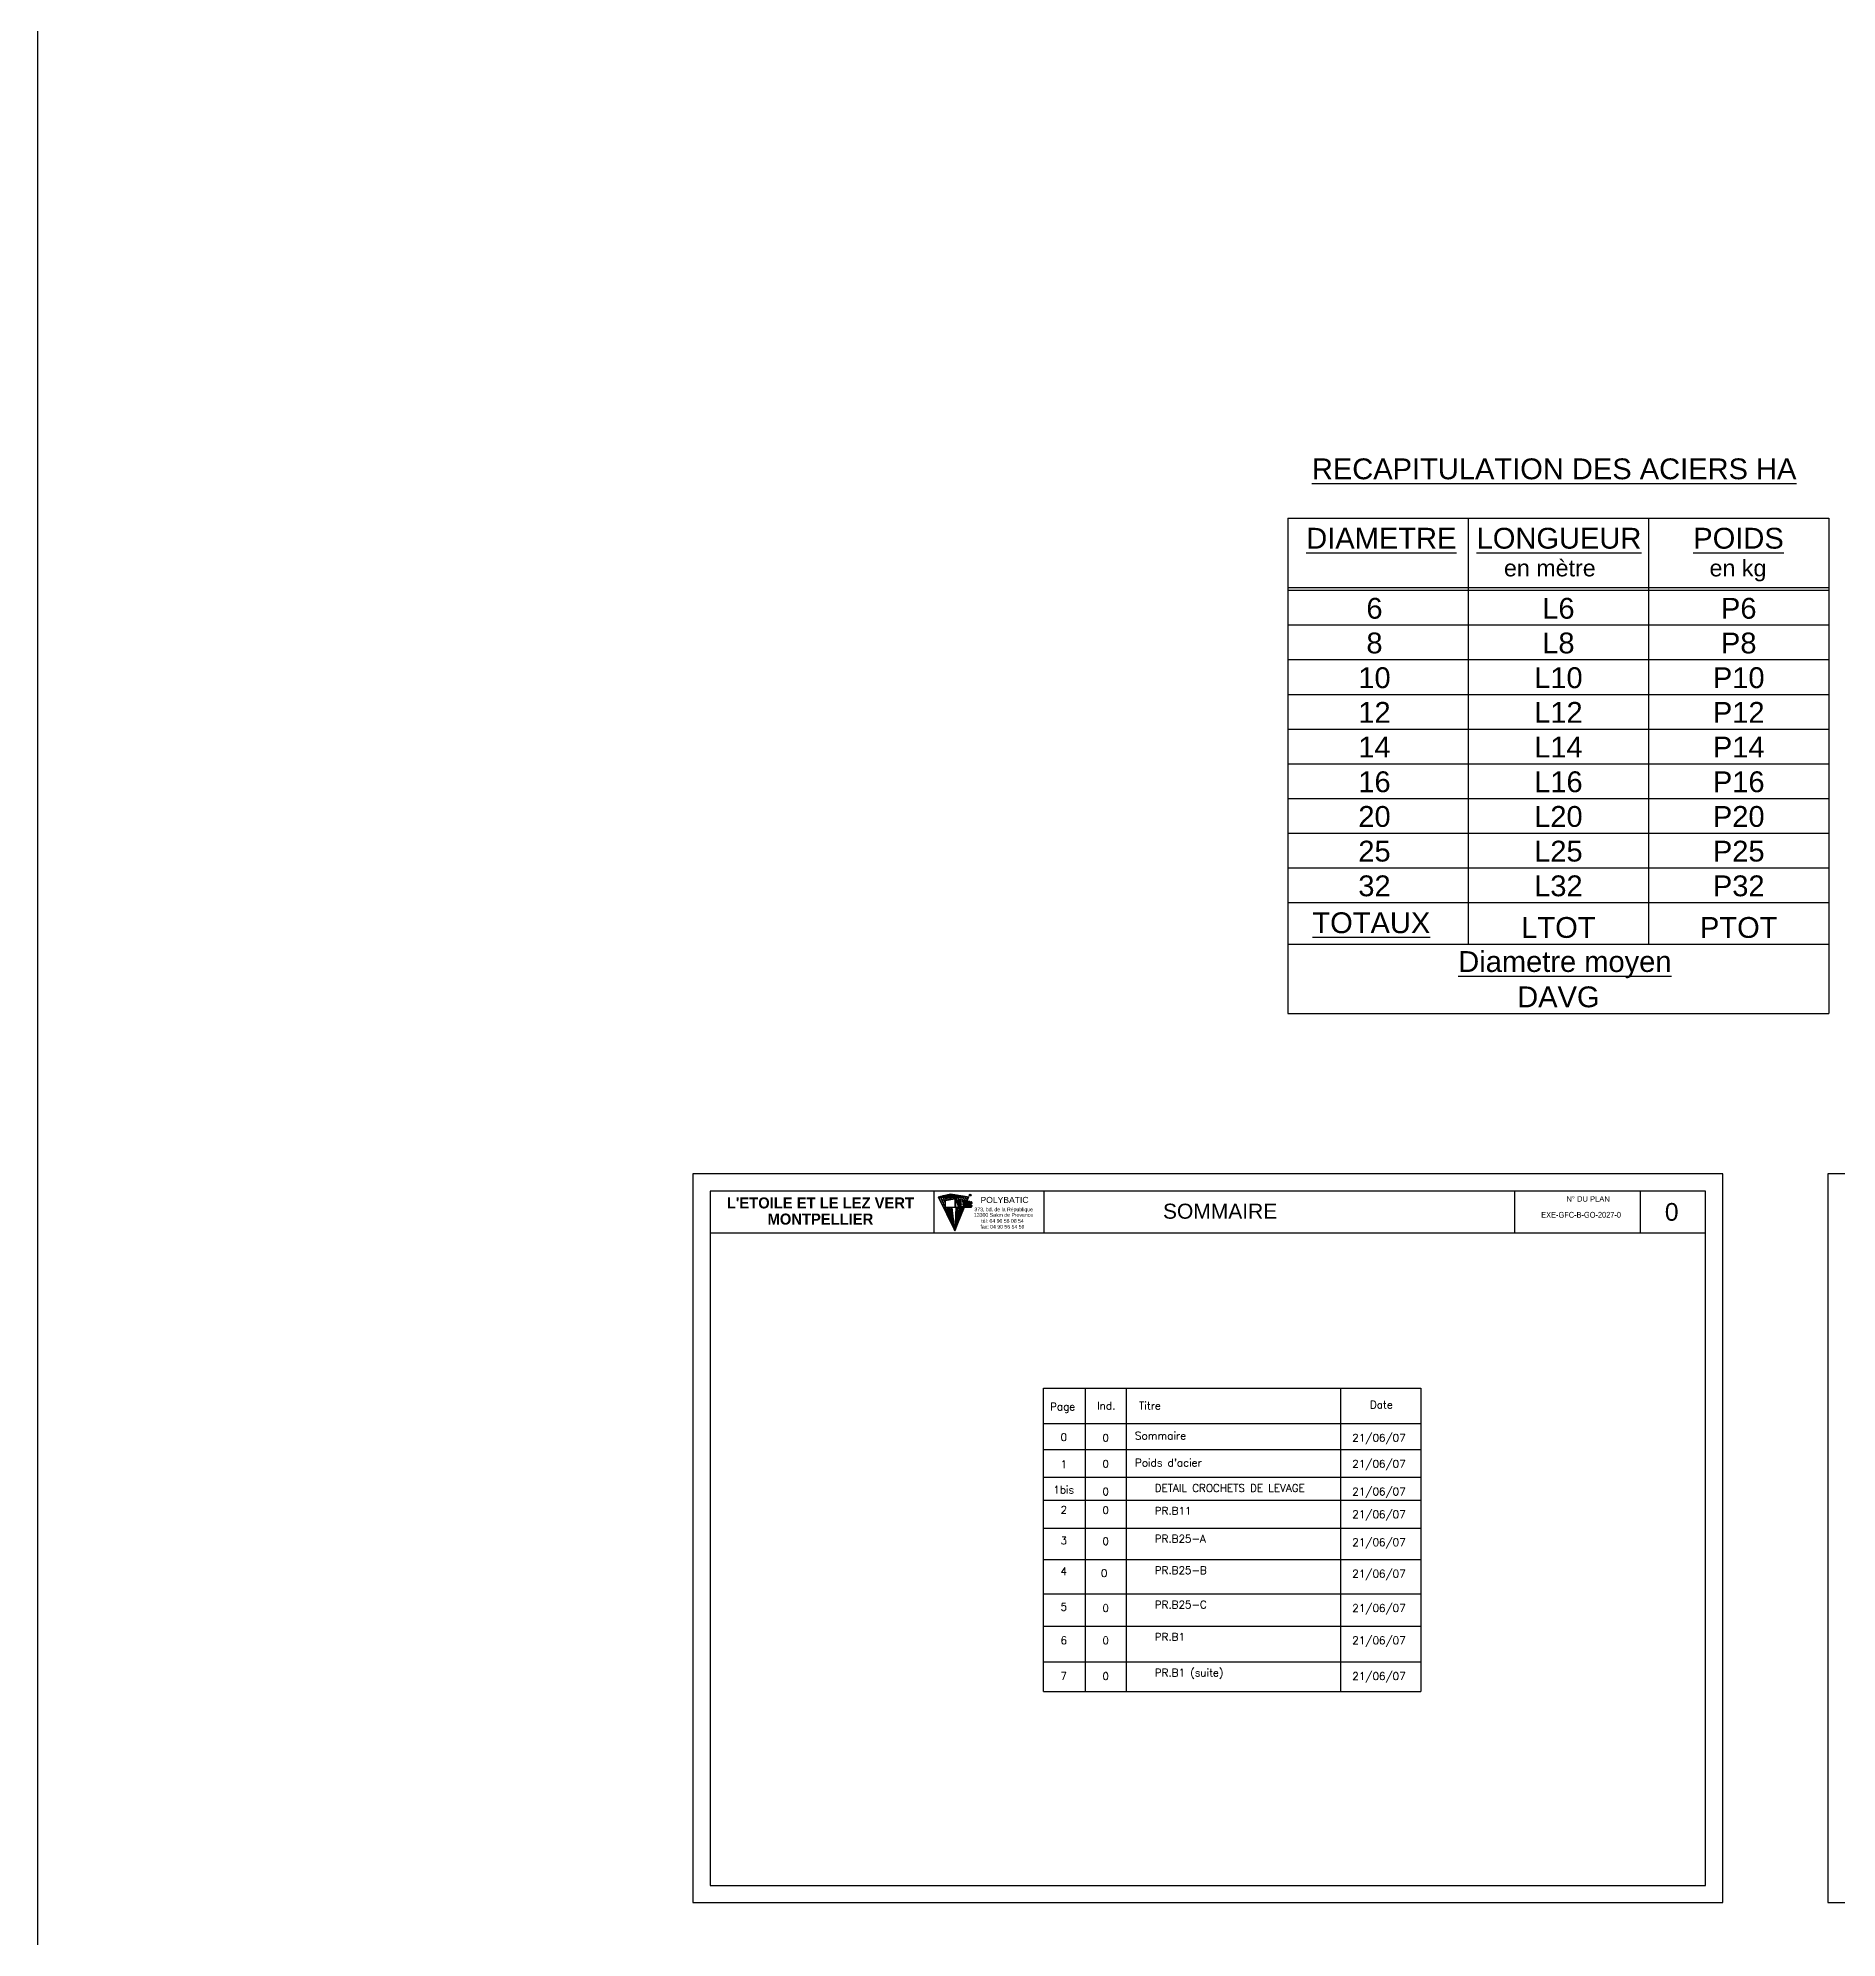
# Model space of a CAD drawing. Header units: millimetres. Extents: x -21776 to 63757, y -7870 to 8483.
# Drawn here: x -14626 to -13329, y -5500 to -4130 of the extents above; entities that cross this region are included whole.
import ezdxf
from ezdxf.enums import TextEntityAlignment as Align

# ---------------------------------------------------------------- set-up
doc = ezdxf.new("R2010")
doc.units = ezdxf.units.MM
doc.linetypes.add('CONTINUE', pattern=[0])
for name, color, linetype in [('GO-CARTOUCHE', 7, 'Continuous'), ('GO-TEXTE', 9, 'Continuous'), ('STR_TXT', 102, 'Continuous'), ('STR_VOI-POT', 6, 'Continuous')]:
    doc.layers.add(name, color=color, linetype=linetype)
doc.styles.get("Standard").update_dxf_attribs({"font": 'romans.shx'})
doc.styles.add('Table', font='ARIAL.TTF')
doc.styles.add('TEXTE', font='romans.shx')
doc.styles.add('TEXTEBA', font='ARIAL.TTF')

msp = doc.modelspace()

# ---------------------------------------------------------------- linework, layer by layer
at = {"layer": 'GO-CARTOUCHE', "color": 9, "linetype": 'CONTINUE'}
for p, q in [((-13977.15985, -4965.30983), (-13968.23107, -4963.23337)), ((-13977.15985, -4965.30983), (-13964.07815, -4966.55571)), ((-13977.15985, -4965.30983), (-13965.11638, -4989.81206)), ((-13976.61247, -4966.42347), (-13968.0895, -4964.44149)), ((-13976.15358, -4965.40567), (-13967.22496, -4963.39307)), ((-13976.06509, -4967.5371), (-13967.94792, -4965.64962)), ((-13972.17635, -4972.96474), (-13975.54186, -4964.93355)), ((-13975.54186, -4964.93355), (-13962.45514, -4966.32924)), ((-13975.51771, -4968.65074), (-13967.80634, -4966.85774)), ((-13974.97033, -4969.76438), (-13972.17635, -4969.11479)), ((-13974.14105, -4965.59734), (-13965.21273, -4963.71247)), ((-13972.17635, -4969.56816), (-13973.92387, -4964.55728)), ((-13973.92387, -4964.55728), (-13960.83212, -4966.10277)), ((-13972.30588, -4964.181), (-13959.2091, -4965.8763)), ((-13971.2148, -4968.07076), (-13972.30588, -4964.181)), ((-13965.11638, -4967.17393), (-13972.17635, -4968.21216)), ((-13972.17635, -4968.21216), (-13972.17635, -4973.19566)), ((-13972.12851, -4965.78901), (-13963.2005, -4964.03188)), ((-13969.81799, -4967.86534), (-13970.68789, -4963.80472)), ((-13970.68789, -4963.80472), (-13957.58608, -4965.64984)), ((-13970.11598, -4965.98068), (-13961.18827, -4964.35128)), ((-13968.4355, -4967.66204), (-13969.0699, -4963.42845)), ((-13969.0699, -4963.42845), (-13955.96306, -4965.42337)), ((-13967.72434, -4967.55745), (-13968.23107, -4963.23337)), ((-13968.23107, -4963.23337), (-13955.14938, -4965.30983)), ((-13968.10344, -4966.17235), (-13959.17604, -4964.67068)), ((-13966.09091, -4966.36402), (-13957.1638, -4964.99008)), ((-13963.95423, -4967.35562), (-13965.11638, -4967.17393)), ((-13965.11638, -4967.17393), (-13965.11638, -4973.18391)), ((-13965.08464, -4966.45985), (-13956.15769, -4965.14978)), ((-13964.70109, -4969.59283), (-13964.70109, -4967.65919)), ((-13964.17296, -4967.74176), (-13964.70109, -4967.65919)), ((-13964.70109, -4969.59283), (-13964.28298, -4969.62527)), ((-13964.13317, -4970.05344), (-13964.70109, -4970.00937)), ((-13964.70109, -4970.00937), (-13964.70109, -4972.78037)), ((-13963.92379, -4969.84743), (-13964.13317, -4970.05344)), ((-13964.07815, -4966.55571), (-13964.11276, -4967.33084)), ((-13955.14938, -4965.30983), (-13964.07815, -4966.55571)), ((-13963.7884, -4967.5658), (-13955.60239, -4966.42349)), ((-13963.65555, -4967.79469), (-13962.34466, -4967.60403)), ((-13963.1785, -4969.57586), (-13963.20415, -4970.14466)), ((-13963.20415, -4970.14466), (-13963.16442, -4971.00565)), ((-13963.08618, -4968.87593), (-13963.1785, -4969.57586)), ((-13962.93469, -4968.31787), (-13963.08618, -4968.87593)), ((-13962.45514, -4966.32924), (-13962.60368, -4967.64001)), ((-13961.84188, -4968.12003), (-13962.08356, -4967.73105)), ((-13961.21264, -4967.78425), (-13961.98036, -4967.89715)), ((-13961.67895, -4968.58569), (-13961.84188, -4968.12003)), ((-13961.554, -4969.25818), (-13961.67895, -4968.58569)), ((-13961.21264, -4972.78037), (-13961.21264, -4967.77968)), ((-13960.79735, -4967.84917), (-13961.21264, -4967.78425)), ((-13960.83212, -4966.10277), (-13961.19247, -4967.7874)), ((-13960.79735, -4972.36508), (-13960.79735, -4967.84917)), ((-13960.79735, -4968.19369), (-13959.75666, -4968.05051)), ((-13960.79735, -4968.19369), (-13960.79702, -4972.36508)), ((-13959.77072, -4968.00968), (-13958.91027, -4970.5098)), ((-13959.39938, -4968.06774), (-13959.77072, -4968.00968)), ((-13959.75666, -4968.05051), (-13958.91027, -4970.5098)), ((-13959.2091, -4965.8763), (-13959.73692, -4968.01496)), ((-13959.61541, -4968.03396), (-13956.0554, -4967.53715)), ((-13959.39938, -4968.06774), (-13958.71402, -4970.0591)), ((-13958.23053, -4968.25047), (-13959.28321, -4968.40528)), ((-13958.23053, -4968.25047), (-13958.71402, -4970.0591)), ((-13957.90043, -4968.30208), (-13958.49498, -4970.52615)), ((-13958.49277, -4970.51788), (-13957.91266, -4968.34782)), ((-13957.58608, -4965.64984), (-13958.40456, -4968.27607)), ((-13957.90043, -4968.30208), (-13958.23053, -4968.25047)), ((-13957.91266, -4968.34782), (-13957.78898, -4968.3293)), ((-13957.78898, -4968.31951), (-13957.90984, -4968.33728)), ((-13957.78898, -4972.78037), (-13957.78898, -4968.31951)), ((-13956.98466, -4968.44525), (-13957.78898, -4968.31951)), ((-13957.02957, -4968.73247), (-13957.49828, -4968.65919)), ((-13957.49828, -4970.40858), (-13957.49828, -4968.65919)), ((-13955.96306, -4965.42337), (-13957.09097, -4968.42863)), ((-13956.70882, -4968.67877), (-13956.50842, -4968.6508)), ((-13955.83674, -4968.62472), (-13956.67434, -4968.7479)), ((-13956.53987, -4968.72812), (-13955.14938, -4965.30983)), ((-13955.99957, -4969.98156), (-13956.04867, -4970.39068)), ((-13955.83674, -4968.62472), (-13955.99957, -4969.98156)), ((-13955.62982, -4968.65707), (-13955.83674, -4968.62472)), ((-13955.62982, -4968.65707), (-13955.13159, -4972.77641)), ((-13955.61184, -4968.80574), (-13955.13111, -4968.73504)), ((-13955.57839, -4969.08232), (-13955.13111, -4969.02928)), ((-13955.57074, -4969.14556), (-13954.86117, -4969.07148)), ((-13955.13111, -4968.73504), (-13955.13111, -4969.02928)), ((-13954.30053, -4968.8649), (-13955.13111, -4968.73504)), ((-13955.13111, -4969.02928), (-13954.86117, -4969.07148)), ((-13954.86117, -4972.77641), (-13954.86117, -4969.07148)), ((-13954.57047, -4969.11693), (-13954.30053, -4969.15913)), ((-13954.57047, -4972.77641), (-13954.57047, -4969.11693)), ((-13954.57047, -4969.18275), (-13954.30053, -4969.15913)), ((-13954.30053, -4969.15913), (-13954.30053, -4968.8649)), ((-13954.19495, -4968.8814), (-13954.30053, -4968.9153)), ((-13954.19495, -4968.8814), (-13954.19495, -4972.77754)), ((-13953.90425, -4968.92685), (-13954.19495, -4968.8814)), ((-13953.90425, -4968.92685), (-13953.90425, -4972.78037)), ((-13953.90425, -4969.06331), (-13953.2457, -4969.00205)), ((-13974.42294, -4970.87802), (-13972.17635, -4970.35574)), ((-13973.87556, -4971.99165), (-13972.17635, -4971.59666)), ((-13973.32818, -4973.10529), (-13972.17635, -4972.83757)), ((-13972.7808, -4974.21893), (-13968.37776, -4973.19566)), ((-13972.23342, -4975.33257), (-13966.95688, -4974.10648)), ((-13972.17635, -4973.19566), (-13964.70109, -4972.78037)), ((-13964.77982, -4973.18335), (-13972.17635, -4973.19566)), ((-13965.11638, -4989.81206), (-13972.07958, -4973.19566)), ((-13971.68604, -4976.4462), (-13966.8153, -4975.3146)), ((-13971.13866, -4977.55984), (-13966.67373, -4976.52272)), ((-13965.11638, -4989.81206), (-13970.91127, -4973.19566)), ((-13970.59128, -4978.67348), (-13966.53215, -4977.73085)), ((-13970.0439, -4979.78711), (-13966.39057, -4978.93897)), ((-13965.11638, -4989.81206), (-13969.77727, -4973.19566)), ((-13969.49652, -4980.90075), (-13966.249, -4980.14709)), ((-13968.94913, -4982.01439), (-13966.10742, -4981.35521)), ((-13965.11638, -4989.81206), (-13968.67608, -4973.19566)), ((-13968.40175, -4983.12803), (-13965.96584, -4982.56334)), ((-13967.85437, -4984.24166), (-13965.82427, -4983.77146)), ((-13965.11638, -4989.81206), (-13967.6063, -4973.19566)), ((-13965.11638, -4989.81206), (-13967.06362, -4973.19566)), ((-13965.11638, -4989.81206), (-13958.26028, -4972.95747)), ((-13958.79769, -4972.97614), (-13965.11638, -4989.81206)), ((-13959.8811, -4973.01378), (-13965.11638, -4989.81206)), ((-13960.98003, -4973.05196), (-13965.11638, -4989.81206)), ((-13962.09483, -4973.09069), (-13965.11638, -4989.81206)), ((-13963.22585, -4973.12998), (-13965.11638, -4989.81206)), ((-13964.37343, -4973.16985), (-13965.11638, -4989.81206)), ((-13964.83323, -4983.46948), (-13962.39759, -4983.12835)), ((-13964.78604, -4982.41237), (-13961.94457, -4982.01469)), ((-13964.77982, -4973.18335), (-13962.69192, -4973.10695)), ((-13964.73885, -4981.35526), (-13961.49156, -4980.90103)), ((-13964.70109, -4972.78037), (-13959.69688, -4972.78037)), ((-13964.69166, -4980.29815), (-13961.03855, -4979.78738)), ((-13964.64446, -4979.24104), (-13960.58553, -4978.67372)), ((-13964.59727, -4978.18393), (-13960.13252, -4977.56006)), ((-13964.55008, -4977.12682), (-13959.67951, -4976.4464)), ((-13964.50289, -4976.06971), (-13959.2265, -4975.33275)), ((-13964.45569, -4975.01259), (-13958.77348, -4974.21909)), ((-13964.4085, -4973.95548), (-13958.32047, -4973.10543)), ((-13963.16442, -4971.00565), (-13962.97256, -4971.98311)), ((-13962.69192, -4973.10695), (-13962.31802, -4973.09327)), ((-13962.28934, -4973.09222), (-13957.79294, -4972.92769)), ((-13961.21481, -4972.78099), (-13957.78351, -4972.78037)), ((-13960.79735, -4972.36508), (-13959.69688, -4972.36508)), ((-13960.79702, -4970.67545), (-13958.91027, -4970.5098)), ((-13960.79702, -4972.36508), (-13959.69688, -4972.36846)), ((-13959.69688, -4972.78037), (-13959.69688, -4972.36508)), ((-13959.69688, -4972.78037), (-13958.90752, -4972.78037)), ((-13958.91027, -4972.78037), (-13958.91027, -4970.5098)), ((-13958.91027, -4972.36846), (-13958.90752, -4972.78037)), ((-13958.90752, -4972.78037), (-13958.49498, -4972.78037)), ((-13958.49498, -4972.77529), (-13958.49277, -4970.51788)), ((-13958.49498, -4972.78037), (-13958.49498, -4970.52615)), ((-13957.79319, -4972.77641), (-13954.19495, -4972.77641)), ((-13957.79223, -4972.92766), (-13953.23281, -4972.78217)), ((-13957.78898, -4972.78037), (-13956.90879, -4972.78037)), ((-13957.49828, -4970.40858), (-13957.11947, -4970.43797)), ((-13957.49828, -4970.70016), (-13957.14196, -4970.7278)), ((-13957.49828, -4972.48967), (-13957.49828, -4970.70016)), ((-13957.49828, -4972.48967), (-13956.99815, -4972.48967)), ((-13956.74723, -4972.63844), (-13956.91314, -4972.77641)), ((-13956.91314, -4972.77641), (-13956.34322, -4972.77641)), ((-13956.62831, -4972.38197), (-13956.74723, -4972.63844)), ((-13956.65734, -4970.95438), (-13956.60415, -4971.12264)), ((-13956.55995, -4972.05266), (-13956.62831, -4972.38197)), ((-13956.60415, -4971.12264), (-13956.55169, -4971.44329)), ((-13956.53939, -4971.75553), (-13956.55995, -4972.05266)), ((-13956.55169, -4971.44329), (-13956.53939, -4971.75553)), ((-13956.29773, -4972.46596), (-13956.33498, -4972.77641)), ((-13956.25573, -4972.116), (-13956.29773, -4972.46596)), ((-13956.22074, -4971.82445), (-13956.25573, -4972.116)), ((-13956.18725, -4971.54538), (-13956.22074, -4971.82445)), ((-13956.15346, -4971.26382), (-13956.18725, -4971.54538)), ((-13956.13596, -4971.11805), (-13956.15346, -4971.26382)), ((-13956.12446, -4971.0222), (-13956.13596, -4971.11805)), ((-13956.11511, -4970.94432), (-13956.12446, -4971.0222)), ((-13956.09349, -4970.7641), (-13956.11511, -4970.94432)), ((-13956.04867, -4970.39068), (-13956.09349, -4970.7641)), ((-13955.87809, -4971.40902), (-13956.04219, -4972.77641)), ((-13955.87809, -4971.40902), (-13955.58707, -4971.4316)), ((-13955.84342, -4971.12013), (-13955.73451, -4970.21257)), ((-13955.84342, -4971.12013), (-13955.62267, -4971.13726)), ((-13955.73451, -4970.21257), (-13955.62267, -4971.13726)), ((-13955.58707, -4971.4316), (-13955.42394, -4972.78037)), ((-13954.57047, -4972.77641), (-13954.19495, -4972.77641)), ((-13954.19495, -4972.77754), (-13953.90425, -4972.78037)), ((-13953.80969, -4970.91484), (-13953.79324, -4971.32802)), ((-13953.79324, -4971.32802), (-13953.75391, -4971.70643)), ((-13953.75391, -4971.70643), (-13953.69392, -4972.02464)), ((-13953.69392, -4972.02464), (-13953.60777, -4972.31947)), ((-13953.60777, -4972.31947), (-13953.47276, -4972.59465)), ((-13952.99898, -4970.22546), (-13953.48869, -4970.27102)), ((-13953.47276, -4972.59465), (-13953.31774, -4972.76476)), ((-13953.01194, -4971.69869), (-13953.45482, -4971.73989)), ((-13953.01194, -4971.69869), (-13952.7171, -4971.6879)), ((-13952.70146, -4970.27197), (-13952.99898, -4970.22546)), ((-13967.30699, -4985.3553), (-13965.68269, -4984.97958)), ((-13966.75961, -4986.46894), (-13965.54111, -4986.18771)), ((-13966.21223, -4987.58257), (-13965.39953, -4987.39583)), ((-13965.66485, -4988.69621), (-13965.25796, -4988.60395)), ((-13965.29196, -4987.58594), (-13964.88542, -4987.52754)), ((-13965.022, -4987.69793), (-13964.20964, -4987.58298)), ((-13964.97481, -4986.64082), (-13963.75663, -4986.46932)), ((-13964.92762, -4985.5837), (-13963.30361, -4985.35566)), ((-13964.88042, -4984.52659), (-13962.8506, -4984.24201))]:
    msp.add_line(p, q, dxfattribs=at)
at = {"layer": 'GO-CARTOUCHE', "color": 3}
for p, q in [((-13901.18742, -5321.88218), (-13901.18742, -5103.28513)), ((-13901.18742, -5103.28513), (-13629.25304, -5103.28513)), ((-13870.93714, -5321.88218), (-13870.93714, -5103.28513)), ((-13841.54085, -5321.88218), (-13841.54085, -5103.28513)), ((-13686.97738, -5321.88218), (-13686.97738, -5103.28513)), ((-13629.25304, -5103.28513), (-13629.25304, -5321.88218)), ((-13901.18742, -5128.78196), (-13629.25304, -5128.78196)), ((-13901.18742, -5147.56028), (-13629.25304, -5147.56028)), ((-13901.18742, -5167.50593), (-13629.25304, -5167.50593)), ((-13901.18742, -5183.91811), (-13629.25304, -5183.91811)), ((-13901.18742, -5204.07305), (-13629.25304, -5204.07305)), ((-13901.18742, -5226.73711), (-13629.25304, -5226.73711)), ((-13901.18742, -5251.4877), (-13629.25304, -5251.4877)), ((-13901.18742, -5274.76186), (-13629.25304, -5274.76186)), ((-13901.18742, -5300.51666), (-13629.25304, -5300.51666)), ((-13901.18742, -5321.88218), (-13629.25304, -5321.88218))]:
    msp.add_line(p, q, dxfattribs=at)
at = {"layer": 'GO-CARTOUCHE', "linetype": 'Continuous'}
for points in [[(-13411.59079, -5473.96085), (-13411.59079, -4948.96086), (-14154.01503, -4948.96086), (-14154.01503, -5473.96085)], [(-12593.37341, -5473.96085), (-12593.37341, -4948.96086), (-13335.79765, -4948.96086), (-13335.79765, -5473.96085)], [(-13423.96329, -5461.58835), (-13423.96329, -4961.33336), (-14141.64253, -4961.33336), (-14141.64253, -5461.58835)]]:
    msp.add_lwpolyline(points, close=True, dxfattribs=at)
at = {"layer": 'GO-CARTOUCHE', "color": 9, "linetype": 'CONTINUE'}
msp.add_circle((-13954.0896, -4964.27689), 0.66447, dxfattribs=at)
msp.add_circle((-13954.0896, -4964.27689), 0.66447, dxfattribs=at)
msp.add_circle((-13954.0896, -4964.27689), 0.66447, dxfattribs=at)
for centre, radius, start, end in [((-13965.33883, -4968.61863), 1.45882, 316.36671499, 36.94723701), ((-13965.33883, -4968.61863), 1.45882, 316.36671499, 36.94723701), ((-13965.33883, -4968.61863), 1.45882, 316.36671499, 36.94723701), ((-13965.33883, -4968.61863), 1.87411, 310.04018599, 42.436134), ((-13961.01189, -4969.00447), 2.04171, 141.3549611, 161.60656445), ((-13961.01189, -4969.00447), 2.04171, 141.3549611, 161.60656445), ((-13961.01189, -4969.00447), 2.04171, 141.3549611, 161.60656445), ((-13955.35279, -4970.21377), 7.43637, 179.82345814, 187.58612898), ((-13955.35279, -4970.21377), 7.43637, 179.82345814, 187.58612898), ((-13955.35279, -4970.21377), 7.43637, 179.82345814, 187.58612898), ((-13955.35279, -4970.21378), 7.43637, 172.06070813, 179.82337897), ((-13955.35279, -4970.21378), 7.43637, 172.06070813, 179.82337897), ((-13955.35279, -4970.21378), 7.43637, 172.06070813, 179.82337897), ((-13958.83601, -4969.72801), 3.91945, 161.606576, 172.06061211), ((-13958.83601, -4969.72801), 3.91945, 161.606576, 172.06061211), ((-13958.83601, -4969.72801), 3.91945, 161.606576, 172.06061211), ((-13962.34568, -4967.938), 0.33398, 89.82340454, 141.35489806), ((-13962.34568, -4967.938), 0.33398, 89.82340454, 141.35489806), ((-13962.34568, -4967.938), 0.33398, 89.82340454, 141.35489806), ((-13961.01189, -4969.00447), 1.62642, 145.11856357, 161.6065984), ((-13961.01189, -4969.00447), 1.62642, 145.11856357, 161.6065984), ((-13961.01189, -4969.00447), 1.62642, 145.11856357, 161.6065984), ((-13963.68602, -4968.99623), 1.62642, 18.04027647, 34.52831129), ((-13963.68602, -4968.99623), 1.62642, 18.04027647, 34.52831129), ((-13963.68602, -4968.99623), 1.62642, 18.04027647, 34.52831129), ((-13962.34568, -4967.938), 0.33398, 38.2919159, 89.8234094), ((-13962.34568, -4967.938), 0.33398, 38.2919159, 89.8234094), ((-13962.34568, -4967.938), 0.33398, 38.2919159, 89.8234094), ((-13965.86633, -4969.70634), 3.91945, 7.58615483, 18.04019094), ((-13965.86633, -4969.70634), 3.91945, 7.58615483, 18.04019094), ((-13965.86633, -4969.70634), 3.91945, 7.58615483, 18.04019094), ((-13969.35247, -4970.17062), 7.43637, 352.06068288, 359.82335372), ((-13969.35247, -4970.17062), 7.43637, 352.06068288, 359.82335372), ((-13969.35247, -4970.17062), 7.43637, 352.06068288, 359.82335372), ((-13969.35247, -4970.17063), 7.43637, 359.82348173, 7.58615256), ((-13969.35247, -4970.17063), 7.43637, 359.82348173, 7.58615256), ((-13969.35247, -4970.17063), 7.43637, 359.82348173, 7.58615256), ((-13969.35247, -4970.17062), 7.85167, 352.06069325, 359.82336408), ((-13969.35247, -4970.17062), 7.85167, 352.06069325, 359.82336408), ((-13969.35247, -4970.17062), 7.85167, 352.06069325, 359.82336408), ((-13969.35248, -4970.17063), 7.85167, 359.82346092, 7.58613177), ((-13969.35248, -4970.17063), 7.85167, 359.82346092, 7.58613177), ((-13969.35248, -4970.17063), 7.85167, 359.82346092, 7.58613177), ((-13957.38699, -4970.03045), 0.48748, 303.28322396, 339.41345781), ((-13957.38699, -4970.03045), 0.48748, 303.28322396, 339.41345781), ((-13957.38699, -4970.03045), 0.48748, 303.28322396, 339.41345781), ((-13957.05459, -4968.79536), 0.06631, 57.77569344, 78.70476388), ((-13957.05459, -4968.79536), 0.06631, 57.77569344, 78.70476388), ((-13957.05459, -4968.79536), 0.06631, 57.77569344, 78.70476388), ((-13957.40911, -4969.07118), 0.51204, 20.86149609, 40.40865751), ((-13957.40911, -4969.07118), 0.51204, 20.86149609, 40.40865751), ((-13957.40911, -4969.07118), 0.51204, 20.86149609, 40.40865751), ((-13957.05459, -4968.79536), 0.35702, 48.57288591, 78.7052275), ((-13957.05459, -4968.79536), 0.35702, 48.57288591, 78.7052275), ((-13957.05459, -4968.79536), 0.35702, 48.57288591, 78.7052275), ((-13958.15811, -4969.35661), 1.31358, 8.97027947, 20.86130629), ((-13958.15811, -4969.35661), 1.31358, 8.97027947, 20.86130629), ((-13958.15811, -4969.35661), 1.31358, 8.97027947, 20.86130629), ((-13958.15811, -4969.73409), 1.31358, 339.13869371, 351.02972053), ((-13958.15811, -4969.73409), 1.31358, 339.13869371, 351.02972053), ((-13958.15811, -4969.73409), 1.31358, 339.13869371, 351.02972053), ((-13959.35378, -4969.54535), 2.52405, 0, 8.97027235), ((-13959.35378, -4969.54535), 2.52405, 0, 8.97027235), ((-13959.35378, -4969.54535), 2.52405, 0, 8.97027235), ((-13959.35378, -4969.54535), 2.52405, 351.02972764, 0), ((-13959.35378, -4969.54535), 2.52405, 351.02972764, 0), ((-13959.35378, -4969.54535), 2.52405, 351.02972764, 0), ((-13957.40911, -4969.07118), 0.80274, 20.86134744, 42.61515888), ((-13957.40911, -4969.07118), 0.80274, 20.86134744, 42.61515888), ((-13957.40911, -4969.07118), 0.80274, 20.86134744, 42.61515888), ((-13958.15811, -4969.35661), 1.60429, 8.97027447, 20.86130127), ((-13958.15811, -4969.35661), 1.60429, 8.97027447, 20.86130127), ((-13958.15811, -4969.35661), 1.60429, 8.97027447, 20.86130127), ((-13958.15811, -4969.73409), 1.60429, 339.13869873, 351.02972553), ((-13958.15811, -4969.73409), 1.60429, 339.13869873, 351.02972553), ((-13958.15811, -4969.73409), 1.60429, 339.13869873, 351.02972553), ((-13959.35378, -4969.54535), 2.81476, 0, 8.97030193), ((-13959.35378, -4969.54535), 2.81476, 0, 8.97030193), ((-13959.35378, -4969.54535), 2.81476, 0, 8.97030193), ((-13959.35378, -4969.54535), 2.81476, 351.0297023, 0), ((-13959.35378, -4969.54535), 2.81476, 351.0297023, 0), ((-13959.35378, -4969.54535), 2.81476, 351.0297023, 0), ((-13954.0896, -4964.27689), 0.34054, 0, 180), ((-13954.0896, -4964.27689), 0.34054, 0, 180), ((-13954.0896, -4964.27689), 0.34054, 0, 180), ((-13954.0896, -4964.27689), 0.34054, 180, 0), ((-13954.0896, -4964.27689), 0.34054, 180, 0), ((-13954.0896, -4964.27689), 0.34054, 180, 0), ((-13947.5573, -4970.87274), 6.25254, 173.06824316, 180.1953732), ((-13947.5573, -4970.87274), 6.25254, 173.06824316, 180.1953732), ((-13947.5573, -4970.87274), 6.25254, 173.06824316, 180.1953732), ((-13950.38892, -4970.52848), 3.40007, 163.3980808, 173.06822009), ((-13950.38892, -4970.52848), 3.40007, 163.3980808, 173.06822009), ((-13950.38892, -4970.52848), 3.40007, 163.3980808, 173.06822009), ((-13952.15745, -4970.0012), 1.55461, 144.11186257, 163.39803328), ((-13952.15745, -4970.0012), 1.55461, 144.11186257, 163.39803328), ((-13952.15745, -4970.0012), 1.55461, 144.11186257, 163.39803328), ((-13947.5573, -4970.87274), 5.96183, 173.06822662, 180.19535666), ((-13947.5573, -4970.87274), 5.96183, 173.06822662, 180.19535666), ((-13947.5573, -4970.87274), 5.96183, 173.06822662, 180.19535666), ((-13950.38892, -4970.52848), 3.10936, 163.39810427, 173.06824356), ((-13950.38892, -4970.52848), 3.10936, 163.39810427, 173.06824356), ((-13950.38892, -4970.52848), 3.10936, 163.39810427, 173.06824356), ((-13953.24497, -4969.2143), 0.21225, 90.19531084, 144.11192872), ((-13953.24497, -4969.2143), 0.21225, 90.19531084, 144.11192872), ((-13953.24497, -4969.2143), 0.21225, 90.19531084, 144.11192872), ((-13952.15745, -4970.0012), 1.2639, 149.32421012, 163.39804565), ((-13952.15745, -4970.0012), 1.2639, 149.32421012, 163.39804565), ((-13952.15745, -4970.0012), 1.2639, 149.32421012, 163.39804565), ((-13953.24497, -4969.2143), 0.21225, 36.27868387, 90.19530189), ((-13953.24497, -4969.2143), 0.21225, 36.27868387, 90.19530189), ((-13953.24497, -4969.2143), 0.21225, 36.27868387, 90.19530189), ((-13954.32711, -4970.00859), 1.2639, 16.99264878, 31.0664843), ((-13954.32711, -4970.00859), 1.2639, 16.99264878, 31.0664843), ((-13954.32711, -4970.00859), 1.2639, 16.99264878, 31.0664843), ((-13956.092, -4970.54793), 3.10936, 7.32246097, 16.99260026), ((-13956.092, -4970.54793), 3.10936, 7.32246097, 16.99260026), ((-13956.092, -4970.54793), 3.10936, 7.32246097, 16.99260026), ((-13954.32711, -4970.00859), 1.55461, 16.99267917, 36.27884988), ((-13954.32711, -4970.00859), 1.55461, 16.99267917, 36.27884988), ((-13954.32711, -4970.00859), 1.55461, 16.99267917, 36.27884988), ((-13958.92144, -4970.91154), 5.96207, 6.60786202, 7.32268185), ((-13958.92144, -4970.91154), 5.96207, 6.60786202, 7.32268185), ((-13958.92144, -4970.91154), 5.96207, 6.60786202, 7.32268185), ((-13956.092, -4970.54793), 3.40007, 7.3225187, 16.99265799), ((-13956.092, -4970.54793), 3.40007, 7.3225187, 16.99265799), ((-13956.092, -4970.54793), 3.40007, 7.3225187, 16.99265799), ((-13958.9208, -4970.91144), 6.25213, 5.8704361, 7.32252091), ((-13958.9208, -4970.91144), 6.25213, 5.8704361, 7.32252091), ((-13958.9208, -4970.91144), 6.25213, 5.8704361, 7.32252091), ((-13961.01924, -4971.38817), 2.04171, 198.04028085, 218.2918842), ((-13961.01924, -4971.38817), 2.04171, 198.04028085, 218.2918842), ((-13961.01924, -4971.38817), 2.04171, 198.04028085, 218.2918842), ((-13958.83894, -4970.67805), 3.91945, 187.58619471, 198.04023082), ((-13958.83894, -4970.67805), 3.91945, 187.58619471, 198.04023082), ((-13958.83894, -4970.67805), 3.91945, 187.58619471, 198.04023082), ((-13962.35958, -4972.4464), 0.33398, 218.2918801, 269.82337355), ((-13962.35958, -4972.4464), 0.33398, 218.2918801, 269.82337355), ((-13962.35958, -4972.4464), 0.33398, 218.2918801, 269.82337355), ((-13961.01924, -4971.38817), 1.62642, 198.04023072, 214.52826554), ((-13961.01924, -4971.38817), 1.62642, 198.04023072, 214.52826554), ((-13961.01924, -4971.38817), 1.62642, 198.04023072, 214.52826554), ((-13962.35958, -4972.4464), 0.33398, 269.82344304, 321.35493658), ((-13962.35958, -4972.4464), 0.33398, 269.82344304, 321.35493658), ((-13962.35958, -4972.4464), 0.33398, 269.82344304, 321.35493658), ((-13963.69337, -4971.37993), 1.62642, 325.11849511, 341.60652992), ((-13963.69337, -4971.37993), 1.62642, 325.11849511, 341.60652992), ((-13963.69337, -4971.37993), 1.62642, 325.11849511, 341.60652992), ((-13965.86926, -4970.65639), 3.91945, 341.60661603, 352.06065215), ((-13965.86926, -4970.65639), 3.91945, 341.60661603, 352.06065215), ((-13965.86926, -4970.65639), 3.91945, 341.60661603, 352.06065215), ((-13963.69337, -4971.37993), 2.04171, 321.3549744, 341.60657773), ((-13963.69337, -4971.37993), 2.04171, 321.3549744, 341.60657773), ((-13963.69337, -4971.37993), 2.04171, 321.3549744, 341.60657773), ((-13965.86926, -4970.65639), 4.33474, 341.60659993, 352.06063605), ((-13965.86926, -4970.65639), 4.33474, 341.60659993, 352.06063605), ((-13965.86926, -4970.65639), 4.33474, 341.60659993, 352.06063605), ((-13957.4109, -4971.04442), 0.41542, 28.49627796, 49.65419573), ((-13957.4109, -4971.04442), 0.41542, 28.49627796, 49.65419573), ((-13957.4109, -4971.04442), 0.41542, 28.49627796, 49.65419573), ((-13958.4395, -4971.75606), 1.66438, 24.96607826, 33.13757559), ((-13958.4395, -4971.75606), 1.66438, 24.96607826, 33.13757559), ((-13958.4395, -4971.75606), 1.66438, 24.96607826, 33.13757559), ((-13957.40911, -4972.18424), 0.51203, 323.37985724, 339.13858663), ((-13957.40911, -4972.18424), 0.51203, 323.37985724, 339.13858663), ((-13957.40911, -4972.18424), 0.51203, 323.37985724, 339.13858663), ((-13956.94864, -4970.44318), 0.17703, 270.3605307, 317.38484872), ((-13956.94864, -4970.44318), 0.17703, 270.3605307, 317.38484872), ((-13956.94864, -4970.44318), 0.17703, 270.3605307, 317.38484872), ((-13957.04605, -4970.94817), 0.34245, 48.32532503, 73.27803502), ((-13957.04605, -4970.94817), 0.34245, 48.32532503, 73.27803502), ((-13957.04605, -4970.94817), 0.34245, 48.32532503, 73.27803502), ((-13958.15811, -4971.52133), 1.31358, 8.97027947, 20.86130631), ((-13958.15811, -4971.52133), 1.31358, 8.97027947, 20.86130631), ((-13958.15811, -4971.52133), 1.31358, 8.97027947, 20.86130631), ((-13958.15811, -4971.8988), 1.31358, 339.1386937, 351.02972053), ((-13958.15811, -4971.8988), 1.31358, 339.1386937, 351.02972053), ((-13958.15811, -4971.8988), 1.31358, 339.1386937, 351.02972053), ((-13959.35378, -4971.71007), 2.52405, 0, 8.97027235), ((-13959.35378, -4971.71007), 2.52405, 0, 8.97027235), ((-13959.35378, -4971.71007), 2.52405, 0, 8.97027235), ((-13959.35378, -4971.71006), 2.52405, 351.02972765, 0), ((-13959.35378, -4971.71006), 2.52405, 351.02972765, 0), ((-13959.35378, -4971.71006), 2.52405, 351.02972765, 0), ((-13957.40911, -4970.01952), 0.80274, 317.38484109, 339.13865256), ((-13957.40911, -4970.01952), 0.80274, 317.38484109, 339.13865256), ((-13957.40911, -4970.01952), 0.80274, 317.38484109, 339.13865256), ((-13957.40911, -4971.23589), 0.80274, 20.86134747, 42.61515891), ((-13957.40911, -4971.23589), 0.80274, 20.86134747, 42.61515891), ((-13957.40911, -4971.23589), 0.80274, 20.86134747, 42.61515891), ((-13947.5573, -4970.87274), 5.96183, 180.19535874, 187.32248878), ((-13947.5573, -4970.87274), 5.96183, 180.19535874, 187.32248878), ((-13947.5573, -4970.87274), 5.96183, 180.19535874, 187.32248878), ((-13950.3865, -4971.2363), 3.10936, 187.32246097, 196.99260026), ((-13950.3865, -4971.2363), 3.10936, 187.32246097, 196.99260026), ((-13950.3865, -4971.2363), 3.10936, 187.32246097, 196.99260026), ((-13952.1514, -4971.77563), 1.2639, 196.99268007, 211.06651561), ((-13952.1514, -4971.77563), 1.2639, 196.99268007, 211.06651561), ((-13952.1514, -4971.77563), 1.2639, 196.99268007, 211.06651561), ((-13953.23353, -4972.56992), 0.21225, 246.62635197, 270.19530189), ((-13953.23353, -4972.56992), 0.21225, 246.62635197, 270.19530189), ((-13953.23353, -4972.56992), 0.21225, 246.62635197, 270.19530189), ((-13954.32106, -4971.78303), 1.2639, 329.3241793, 343.39801483), ((-13954.32106, -4971.78303), 1.2639, 329.3241793, 343.39801483), ((-13954.32106, -4971.78303), 1.2639, 329.3241793, 343.39801483), ((-13953.23353, -4972.56992), 0.21225, 270.19536446, 324.1119824), ((-13953.23353, -4972.56992), 0.21225, 270.19536446, 324.1119824), ((-13953.23353, -4972.56992), 0.21225, 270.19536446, 324.1119824), ((-13956.08955, -4971.25575), 3.10933, 343.39805851, 351.81011212), ((-13956.08955, -4971.25575), 3.10933, 343.39805851, 351.81011212), ((-13956.08955, -4971.25575), 3.10933, 343.39805851, 351.81011212), ((-13954.32106, -4971.78303), 1.55461, 324.11188337, 343.39805407), ((-13954.32106, -4971.78303), 1.55461, 324.11188337, 343.39805407), ((-13954.32106, -4971.78303), 1.55461, 324.11188337, 343.39805407), ((-13956.08959, -4971.25574), 3.40007, 343.39808842, 352.69781549), ((-13956.08959, -4971.25574), 3.40007, 343.39808842, 352.69781549), ((-13956.08959, -4971.25574), 3.40007, 343.39808842, 352.69781549)]:
    msp.add_arc(centre, radius, start, end, dxfattribs=at)
at = {"layer": 'GO-TEXTE', "color": 7}
for p, q in [((-13980.18822, -4961.33336), (-13980.18822, -4991.6311)), ((-13900.91771, -4961.33336), (-13900.91771, -4991.6311)), ((-13561.83213, -4961.33336), (-13561.83213, -4991.6311)), ((-13471.12603, -4961.33336), (-13471.12603, -4991.6311)), ((-13423.96329, -4991.6311), (-14141.64253, -4991.6311))]:
    msp.add_line(p, q, dxfattribs=at)
at = {"layer": 'STR_TXT', "lineweight": 30}
for points in [[(-13725.09815, -4476.30844), (-13335.09815, -4476.30844)], [(-13725.09815, -4476.30844), (-13725.09815, -4833.30844)], [(-13335.09815, -4476.30844), (-13335.09815, -4833.30844)], [(-13725.09815, -4526.30844), (-13335.09815, -4526.30844)], [(-13725.09815, -4528.30844), (-13335.09815, -4528.30844)], [(-13725.09815, -4753.30844), (-13335.09815, -4753.30844)], [(-13725.09815, -4783.30844), (-13335.09815, -4783.30844)], [(-13725.09815, -4833.30844), (-13335.09815, -4833.30844)]]:
    msp.add_lwpolyline(points, dxfattribs=at)
at = {"layer": 'STR_TXT'}
for points in [[(-13595.09815, -4476.30844), (-13595.09815, -4783.30844)], [(-13465.09815, -4476.30844), (-13465.09815, -4783.30844)], [(-13725.09815, -4553.30844), (-13335.09815, -4553.30844)], [(-13725.09815, -4578.30844), (-13335.09815, -4578.30844)], [(-13725.09815, -4603.30844), (-13335.09815, -4603.30844)], [(-13725.09815, -4628.30844), (-13335.09815, -4628.30844)], [(-13725.09815, -4653.30844), (-13335.09815, -4653.30844)], [(-13725.09815, -4678.30844), (-13335.09815, -4678.30844)], [(-13725.09815, -4703.30844), (-13335.09815, -4703.30844)], [(-13725.09815, -4728.30844), (-13335.09815, -4728.30844)]]:
    msp.add_lwpolyline(points, dxfattribs=at)
at = {"layer": 'STR_VOI-POT'}
msp.add_lwpolyline([(-14626.05801, -2360.94219), (63756.79188, -2360.94219), (63756.79188, -6687.41341), (-14626.05801, -6687.41341)], close=True, dxfattribs=at)

# ---------------------------------------------------------------- texts
at = {"layer": 'GO-CARTOUCHE', "color": 2, "style": 'TEXTEBA'}
msp.add_text('0', height=12.74873, dxfattribs=at).set_placement((-13453.37119, -4982.64085))
at = {"layer": 'GO-CARTOUCHE', "color": 9, "style": 'TEXTEBA'}
for s, p in [('13300 Salon de Provence', (-13951.35432, -4979.78892)), ('373, bd. de la République', (-13951.0447, -4975.81681)), ('tél: 04 90 56 08 54', (-13946.13592, -4984.10417)), ('fax: 04 90 56 54 59', (-13946.7184, -4988.30866))]:
    msp.add_text(s, height=2.6515151, dxfattribs=at).set_placement(p)
at = {"layer": 'GO-CARTOUCHE', "color": 2, "style": 'TEXTEBA', "width": 0.9}
msp.add_text('EXE-GFC-B-GO-2027-0', height=4.2424242, dxfattribs=at).set_placement((-13513.74132, -4980.51224), align=Align.CENTER)
at = {"layer": 'GO-CARTOUCHE', "color": 3, "style": 'TEXTE'}
for s, height, p in [('Page', 5.474304, (-13896.48129, -5119.30215)), ('Ind.', 5.474304, (-13862.62236, -5118.68997)), ('Titre', 5.474304, (-13832.40137, -5118.68997)), ('Date ', 5.474304, (-13665.97318, -5117.91916)), ('Sommaire', 5.474304, (-13835.28847, -5140.29576)), ("Poids d'acier", 5.4743041, (-13835.28847, -5159.73029)), ('DETAIL CROCHETS DE LEVAGE', 5.4743041, (-13821.06736, -5178.00285)), ('PR.B11', 5.474304, (-13821.06736, -5194.41504)), ('PR.B25-A', 5.474304, (-13821.06736, -5214.56998)), ('PR.B25-B', 5.474304, (-13821.06736, -5237.23403)), ('PR.B25-C', 5.474304, (-13821.06736, -5261.98463)), ('PR.B1', 5.474304, (-13821.06736, -5285.25879)), ('PR.B1 (suite)', 5.4743041, (-13821.06736, -5311.01359))]:
    msp.add_text(s, height=height, dxfattribs=at).set_placement(p)
for s, height, p in [('0', 5.4743, (-13886.67551, -5141.34951)), ('0', 5.4743, (-13856.42523, -5141.81355)), ('21/06/07', 5.474304, (-13659.40513, -5141.81355)), ('21/06/07', 5.474304, (-13659.40513, -5141.81355)), ('1', 5.4743, (-13886.67551, -5160.87019)), ('0', 5.4743, (-13856.42523, -5160.59187)), ('21/06/07', 5.474304, (-13659.40513, -5160.59187)), ('1bis', 5.474304, (-13886.67551, -5179.25546)), ('0', 5.4743, (-13856.42523, -5180.53752)), ('21/06/07', 5.474304, (-13659.40513, -5180.53752)), ('2', 5.4743, (-13886.67551, -5193.71723)), ('0', 5.4743, (-13856.42523, -5193.97997)), ('21/06/07', 5.474304, (-13659.40513, -5196.9497)), ('3', 5.4743, (-13886.67551, -5215.83785)), ('0', 5.4743, (-13856.42523, -5216.33274)), ('21/06/07', 5.474304, (-13659.40513, -5217.10464)), ('4', 5.4743, (-13886.67551, -5238.01975)), ('0', 5.4743, (-13857.56814, -5239.3644)), ('21/06/07', 5.474304, (-13659.40513, -5239.7687)), ('5', 5.4743, (-13886.67551, -5263.64888)), ('0', 5.4743, (-13856.42523, -5264.51929)), ('21/06/07', 5.474304, (-13659.40513, -5264.51929)), ('6', 5.4743, (-13886.67551, -5287.79345)), ('0', 5.4743, (-13856.42523, -5287.79345)), ('21/06/07', 5.474304, (-13659.40513, -5287.79345)), ('7', 5.4743, (-13886.67551, -5313.54825)), ('0', 5.4743, (-13856.42523, -5313.54825)), ('21/06/07', 5.474304, (-13659.40513, -5313.54825))]:
    msp.add_text(s, height=height, dxfattribs=at).set_placement(p, align=Align.CENTER)
at = {"layer": 'GO-CARTOUCHE', "char_height": 7.9545454, "attachment_point": 5}
for s, insert in [("{\\Fbold|c0;L'ETOILE ET LE LEZ VERT}", (-14062.04274, -4969.86139)), ('{\\Fbold|c0;MONTPELLIER}', (-14062.04274, -4981.52677))]:
    msp.add_mtext(s, dxfattribs=dict(at, insert=insert))
at = {"layer": 'GO-TEXTE', "color": 3, "style": 'TEXTEBA'}
msp.add_text('POLYBATIC', height=4.419192, dxfattribs=at).set_placement((-13929.34798, -4967.67017), align=Align.MIDDLE)
at = {"layer": 'GO-TEXTE', "color": 2, "style": 'TEXTEBA'}
msp.add_text('SOMMAIRE', height=10.82702, dxfattribs=at).set_placement((-13815.11522, -4981.19038))
at = {"layer": 'GO-TEXTE', "style": 'TEXTEBA'}
msp.add_text('N° DU PLAN', height=3.904297, dxfattribs=at).set_placement((-13508.68135, -4968.89508), align=Align.CENTER)
at = {"layer": 'STR_TXT', "style": 'Table'}
for s, height, p in [('%%URECAPITULATION DES ACIERS HA', 15, (-13707.79562, -4448.30844)), ('%%UDIAMETRE', 15, (-13711.86626, -4498.30844)), ('%%ULONGUEUR', 15, (-13589.03208, -4498.30844)), ('%%UPOIDS', 15, (-13432.85516, -4498.30844)), ('en mètre', 12, (-13569.34107, -4518.30844)), ('en kg', 12, (-13421.14699, -4518.30844)), ('%%UTOTAUX', 15, (-13707.41286, -4775.39553)), ('%%UDiametre moyen', 15, (-13602.2766, -4803.36795))]:
    msp.add_text(s, height=height, dxfattribs=at).set_placement(p)
for s, p in [('6', (-13662.67142, -4553.30844)), ('8', (-13662.67142, -4578.30844)), ('10', (-13662.67142, -4603.30844)), ('12', (-13662.67142, -4628.30844)), ('14', (-13662.67142, -4653.30844)), ('16', (-13662.67142, -4678.30844)), ('20', (-13662.67142, -4703.30844)), ('25', (-13662.67142, -4728.30844)), ('32', (-13662.67142, -4753.30844))]:
    msp.add_text(s, height=15, dxfattribs=at).set_placement(p, align=Align.BOTTOM_CENTER)
for tag, p in [('L6', (-13530.09815, -4553.30844)), ('P6', (-13400.09815, -4553.30844)), ('L8', (-13530.09815, -4578.30844)), ('P8', (-13400.09815, -4578.30844)), ('L10', (-13530.09815, -4603.30844)), ('P10', (-13400.09815, -4603.30844)), ('L12', (-13530.09815, -4628.30844)), ('P12', (-13400.09815, -4628.30844)), ('L14', (-13530.09815, -4653.30844)), ('P14', (-13400.09815, -4653.30844)), ('L16', (-13530.09815, -4678.30844)), ('P16', (-13400.09815, -4678.30844)), ('L20', (-13530.09815, -4703.30844)), ('P20', (-13400.09815, -4703.30844)), ('L25', (-13530.09815, -4728.30844)), ('P25', (-13400.09815, -4728.30844)), ('L32', (-13530.09815, -4753.30844)), ('P32', (-13400.09815, -4753.30844)), ('LTOT', (-13530.09815, -4783.30844)), ('PTOT', (-13400.09815, -4783.30844)), ('DAVG', (-13530.09815, -4833.30844))]:
    msp.add_attdef(tag, text='', height=15, dxfattribs=at).set_placement(p, align=Align.BOTTOM_CENTER)

doc.saveas('drawing.dxf')
